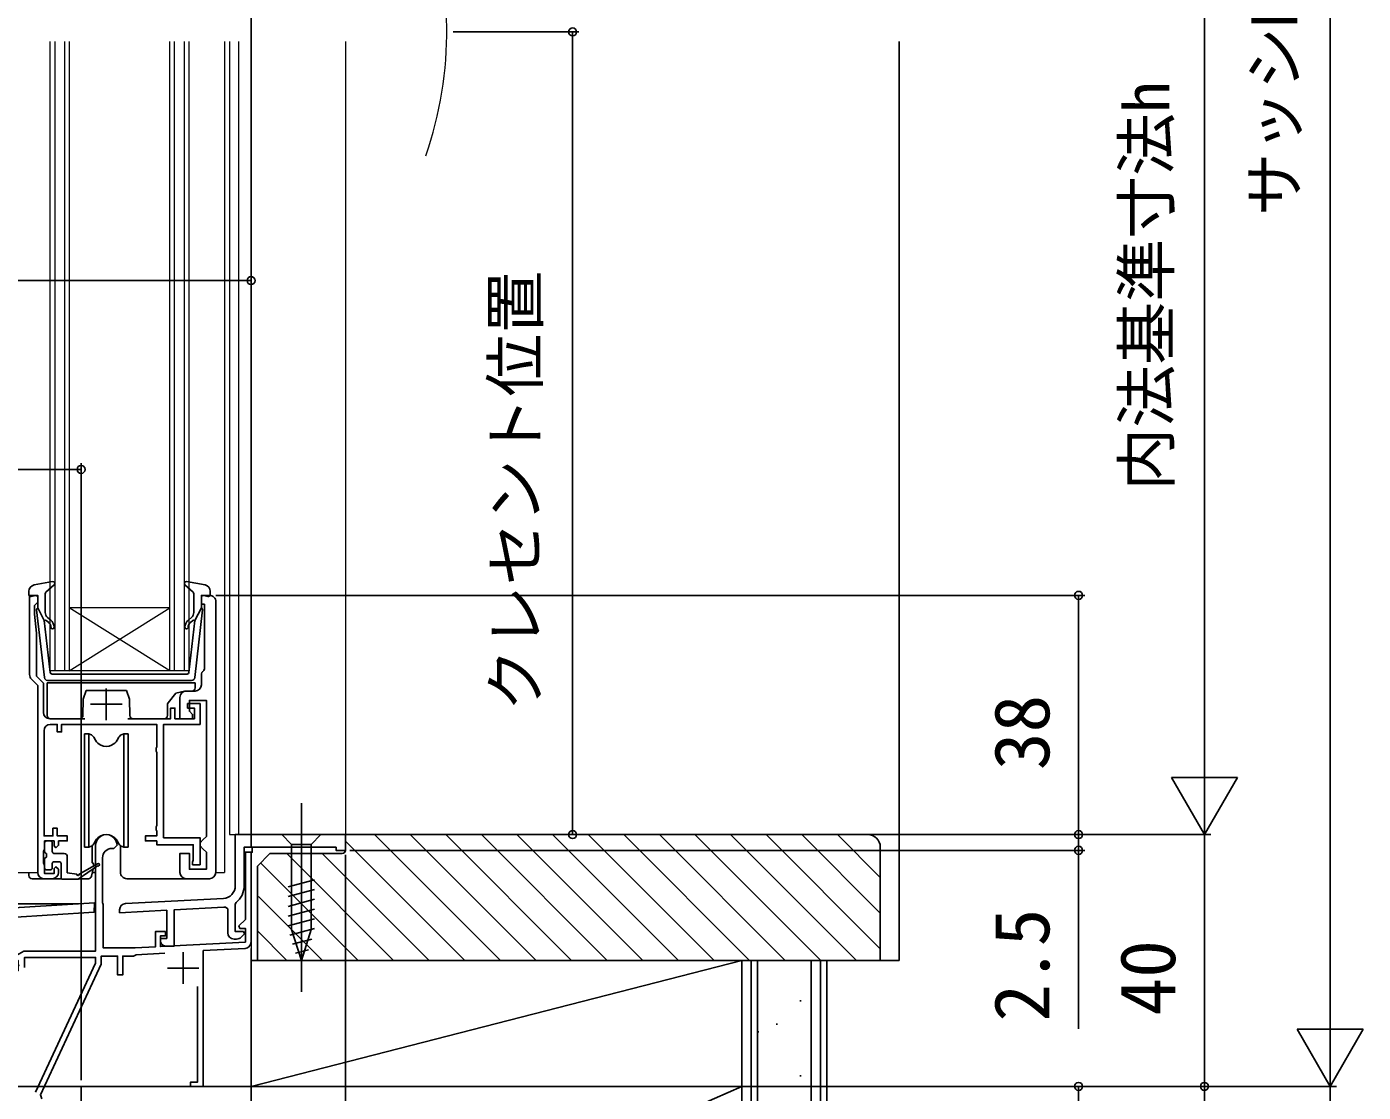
# Model space of a CAD drawing. Units: millimetres, scale not verified. Extents: x -525 to 525, y -782 to 778.
# Drawn here: x -141.4 to 71, y 5.8 to 175 of the extents above; entities that cross this region are included whole.
import ezdxf
from ezdxf.enums import TextEntityAlignment as Align

# ---------------------------------------------------------------- set-up
doc = ezdxf.new("R2010")
doc.units = ezdxf.units.MM
doc.header["$LTSCALE"] = 4
for name, color, linetype in [('0-2_YKK_11', 7, 'Continuous'), ('0-5_YKK_13', 4, 'Continuous'), ('0-7_YKK_D', 6, 'Continuous'), ('0-9_YSS_K', 3, 'Continuous'), ('0-A_YSS_KE', 3, 'Continuous')]:
    doc.layers.add(name, color=color, linetype=linetype)
doc.layers.add('0-4_YKK_12', color=2, linetype='Continuous', lineweight=18)
doc.styles.add('ＭＳ ゴシック', font='')
doc.styles.get('ＭＳ ゴシック').set_extended_font_data('MS Gothic')

msp = doc.modelspace()

# ---------------------------------------------------------------- linework, layer by layer
at = {"layer": '0-2_YKK_11'}
for p, q in [((-111.387, 83.7), (-111.387, 40.7)), ((-113.687, 70.5), (-113.687, 72)), ((-128.787, 69.9), (-128.787, 64.9)), ((-116.087, 69.5), (-114.687, 69.5)), ((-131.287, 67.4), (-126.287, 67.4)), ((-137.787, 65.1), (-132.186, 65.1)), ((-108.287, 38.562), (-108.287, 46.7)), ((-137.387, 39.7), (-138.687, 39.7)), ((-112.387, 39.7), (-116.087, 39.7)), ((-125.739, 35.75), (-110.182, 36.565)), ((-108.077, 30.1), (-108.487, 30.1)), ((-116.587, 28), (-116.587, 23)), ((-119.087, 25.5), (-114.087, 25.5))]:
    msp.add_line(p, q, dxfattribs=at)
for points in [[(-140.987, 72.114), (-140.987, 84.7), (-139.687, 84.7), (-139.687, 83.6), (-139.987, 83.3), (-140.187, 83.1), (-140.187, 81.7), (-139.887, 78.7), (-139.887, 71.873), (-138.787, 70.773), (-138.787, 66.1)], [(-113.303, 72.788), (-113.187, 73.025), (-113.187, 83.3), (-113.687, 83.3), (-113.687, 84.7), (-112.387, 84.7)], [(-139.687, 40.7), (-139.687, 65.1), (-139.687, 70.4), (-140.694, 71.407)], [(-117.087, 40.7), (-117.087, 43.7), (-115.587, 43.7), (-115.587, 41.2), (-112.887, 41.2), (-112.887, 43.9), (-113.387, 44.4), (-113.887, 44.9), (-113.887, 45.4), (-113.387, 45.9), (-112.887, 46.4), (-112.887, 68), (-115.587, 68), (-115.587, 66.3), (-115.087, 65.8), (-115.087, 65.1), (-117.087, 65.1), (-117.087, 68.5)], [(-125.389, 65.1), (-118.587, 65.1), (-118.587, 66.8), (-117.887, 66.8), (-117.887, 65.1), (-114.787, 65.1), (-114.787, 66.8), (-115.887, 66.8), (-115.887, 67.5), (-113.887, 67.5), (-113.887, 64.2), (-119.687, 64.2), (-119.687, 46.2), (-113.887, 46.2), (-113.887, 41.9), (-115.087, 41.9), (-115.087, 42.3), (-115.037, 42.466), (-114.987, 42.632), (-114.987, 45.1), (-120.787, 45.1), (-120.787, 45.7), (-122.587, 45.7), (-122.587, 46.5), (-120.787, 46.5), (-120.787, 47.253), (-120.887, 47.476), (-120.887, 47.924), (-120.787, 48.147), (-120.787, 59.753), (-120.887, 59.976), (-120.887, 60.424), (-120.787, 60.647), (-120.787, 64.2), (-135.887, 64.2), (-135.887, 63), (-136.587, 63), (-136.587, 64.2), (-137.687, 64.2)], [(-138.687, 63.2), (-138.687, 46.5), (-137.287, 46.5), (-137.287, 47.7), (-136.587, 47.7), (-136.587, 46.5), (-134.987, 46.5), (-134.987, 45.7), (-136.387, 45.7), (-136.387, 45), (-136.787, 44.6), (-137.087, 44.9), (-137.087, 45.7), (-138.587, 45.7), (-138.587, 44.5), (-138.687, 44.276), (-138.787, 44.053), (-138.787, 42.147), (-138.687, 41.924), (-138.587, 41.7), (-138.587, 40.5), (-137.087, 40.5), (-137.087, 41.3), (-136.787, 41.6), (-136.387, 41.2), (-136.387, 40.7)], [(-130.487, 45), (-130.487, 28.2), (-141.909, 28.2), (-143.727, 27.15), (-143.607, 26.7), (-142.787, 26.7), (-142.787, 25.112), (-160.187, 24.2), (-170.187, 24.2), (-170.187, 25.9), (-168.987, 25.9), (-168.987, 26.6), (-170.287, 26.6), (-170.287, 29.9), (-170.337, 30.032), (-170.387, 30.165), (-170.387, 43)], [(-127.887, 44.5), (-127.587, 44.5), (-127.087, 45)], [(-108.287, 46.7), (-90.787, 46.7), (-90.787, 44.2), (-92.287, 44.2), (-92.287, 44.7), (-105.587, 44.7), (-105.587, 43.9), (-106.887, 43.9), (-106.887, 38.562)], [(-105.787, 29.612), (-105.787, 43.9), (-106.687, 43.9), (-106.687, 33.224), (-107.724, 32.188), (-107.563, 31.8), (-106.687, 31.8), (-106.687, 29.617), (-120.187, 28.91), (-120.187, 30.6), (-119.387, 30.6), (-119.387, 31.3), (-120.987, 31.3), (-120.987, 28.868), (-124.187, 28.7), (-129.287, 28.7), (-129.287, 35.6), (-129.337, 35.732), (-129.387, 35.865), (-129.387, 43)], [(-167.544, 33.604), (-130.685, 35.858), (-130.725, 34.353), (-143.95, 33.544), (-144.141, 26.262), (-142.866, 26.228), (-142.715, 25.836), (-143.248, 25.331)], [(-120.187, 29.8), (-120.187, 30.2), (-119.187, 30.2), (-119.187, 34.691), (-126.687, 34.298), (-126.687, 34.751)], [(-110.109, 35.167), (-117.987, 34.754), (-117.987, 29), (-119.387, 29)], [(-109.487, 31.1), (-109.487, 34.896), (-109.828, 35.193)], [(-108.174, 35.899), (-108.287, 35.664), (-108.287, 31.3), (-107.011, 31.3), (-106.851, 30.912), (-107.37, 30.393)], [(-139.045, 4.735), (-139.249, 5.38), (-129.587, 26.1), (-129.587, 27.4), (-126.987, 27.4), (-126.987, 24.4), (-126.187, 24.4), (-126.187, 27.4), (-124.487, 27.4), (-124.261, 27.503), (-124.05, 27.606), (-119.511, 27.844)], [(-114.287, 22.578), (-114.287, 7.4), (-115.387, 7.4), (-115.387, 6.7), (-113.387, 6.7), (-113.387, 28.265), (-106.735, 28.613)], [(-141.787, 25.586), (-141.787, 27.2), (-130.487, 27.2), (-130.487, 26.3), (-140.058, 5.774)]]:
    msp.add_lwpolyline(points, dxfattribs=at)
msp.add_lwpolyline([(-105.587, 44.7), (-106.887, 44.7), (-106.887, 43.9), (-105.587, 43.9)], close=True, dxfattribs=at)
for centre, radius, start, end in [((-112.387, 83.7), 1, 359.99998, 90.00002), ((-112.687, 72), 1, 127.97988, 180.00004), ((-139.987, 72.114), 1, 179.99998, 224.99997), ((-114.687, 70.5), 1, 270.00001, 359.99999), ((-116.087, 68.5), 1, 90.00001, 179.99999), ((-137.787, 66.1), 1, 180.00001, 269.99999), ((-137.687, 63.2), 1, 90.00001, 179.99999), ((-128.787, 45), 1.7, 359.99999, 180.00001), ((-127.887, 43), 1.5, 90.00001, 179.99999), ((-138.687, 40.7), 1, 180.00001, 269.99999), ((-137.387, 40.7), 1, 270.00001, 359.99999), ((-116.087, 40.7), 1, 180.00001, 269.99999), ((-112.387, 40.7), 1, 270.00001, 359.99999), ((-110.287, 38.562), 2, 273.00001, 359.99999), ((-110.287, 38.562), 3.4, 308.43466, 0), ((-125.687, 34.751), 1, 93.00003, 180), ((-110.287, 38.562), 3.4, 273, 277.76644), ((-119.387, 29.8), 0.8, 180.00001, 269.99999), ((-108.487, 31.1), 1, 180.00001, 269.99999), ((-108.077, 31.1), 1, 270.00001, 315), ((-106.787, 29.612), 1, 273, 359.99997)]:
    msp.add_arc(centre, radius, start, end, dxfattribs=at)
at = {"layer": '0-4_YKK_12'}
for p, q in [((-136.987, 172.7), (-136.987, 72.7)), ((-135.387, 72.7), (-135.387, 172.7)), ((-117.987, 172.7), (-117.987, 72.7)), ((-116.387, 72.7), (-116.387, 172.7)), ((-109.987, 172.7), (-109.987, 40.7)), ((-109.187, 172.7), (-109.187, 46.7)), ((-107.787, 172.7), (-107.787, 46.7)), ((-90.787, 172.7), (-90.787, 46.7)), ((-118.687, 82.7), (-134.687, 82.7)), ((-118.687, 72.7), (-134.687, 82.7)), ((-134.687, 72.7), (-118.687, 82.7)), ((-118.687, 72.7), (-134.687, 72.7)), ((-109.187, 46.7), (-90.787, 46.7)), ((-146.087, 40.704), (-139.687, 40.704)), ((-111.387, 40.7), (-109.987, 40.7)), ((-105.787, 29.612), (-105.787, 6.7)), ((-105.787, 6.7), (-132.787, 6.7))]:
    msp.add_line(p, q, dxfattribs=at)
for points in [[(-134.687, 172.7), (-134.687, 72.7), (-137.687, 72.7), (-137.687, 172.7)], [(-115.687, 172.7), (-115.687, 72.7), (-118.687, 72.7), (-118.687, 172.7)], [(-134.787, -21.3), (-132.787, -21.3), (-132.787, 6.7)]]:
    msp.add_lwpolyline(points, dxfattribs=at)
msp.add_arc((-134.69, 174.2), 60.002, 340.85948, 20.55554, dxfattribs=at)
at = {"layer": '0-5_YKK_13'}
for p, q in [((-141.087, 85.365), (-141.087, 84.797)), ((-140.27, 86.348), (-137.342, 86.892)), ((-138.487, 81.963), (-138.487, 84.964)), ((-138.389, 85.186), (-137.085, 86.375)), ((-114.985, 85.186), (-116.289, 86.375)), ((-113.105, 86.348), (-116.032, 86.892)), ((-114.887, 81.963), (-114.887, 84.964)), ((-112.287, 85.365), (-112.287, 84.797)), ((-140.068, 84.686), (-140.707, 84.508)), ((-139.687, 82.697), (-139.687, 84.397)), ((-113.687, 82.697), (-113.687, 84.397)), ((-113.307, 84.686), (-112.668, 84.508)), ((-138.639, 71.639), (-139.885, 82.379)), ((-139.687, 82.697), (-138.674, 80.697)), ((-137.623, 80.772), (-138.13, 81.197)), ((-115.751, 80.772), (-115.244, 81.197)), ((-114.736, 71.639), (-113.489, 82.379)), ((-113.687, 82.697), (-114.701, 80.697)), ((-137.718, 72.462), (-138.674, 80.697)), ((-138.328, 80.71), (-137.944, 80.389)), ((-115.656, 72.462), (-114.701, 80.697)), ((-115.047, 80.71), (-115.43, 80.389)), ((-138.185, 70.8), (-138.185, 65.6)), ((-114.685, 70.8), (-138.185, 70.8)), ((-115.232, 71.197), (-138.142, 71.197)), ((-137.42, 72.197), (-126.687, 72.197)), ((-115.954, 72.197), (-126.687, 72.197)), ((-114.685, 70), (-114.685, 70.8)), ((-132.507, 65.596), (-132.485, 68.2)), ((-132.485, 68.2), (-131.985, 69.6)), ((-125.585, 69.6), (-131.985, 69.6)), ((-125.585, 69.6), (-125.085, 68.2)), ((-125.085, 68.2), (-125.062, 65.596)), ((-118.975, 67.637), (-117.748, 69.171)), ((-117.748, 69.171), (-116.385, 69.5)), ((-116.385, 69.5), (-115.185, 69.5)), ((-119.085, 65.6), (-119.085, 67.325)), ((-137.685, 65.1), (-133.007, 65.1)), ((-124.562, 65.1), (-119.585, 65.1)), ((-132.242, 44.7), (-132.242, 62.7)), ((-131.592, 62.7), (-131.592, 44.7)), ((-130.789, 62.159), (-130.524, 61.7)), ((-127.06, 61.7), (-126.795, 62.159)), ((-125.992, 44.7), (-125.992, 62.7)), ((-97.787, 51.7), (-97.787, 21.7)), ((-138.587, 45.4), (-138.587, 44)), ((-137.687, 45.7), (-138.287, 45.7)), ((-137.387, 45.4), (-137.387, 44)), ((-131.592, 44.7), (-132.242, 44.7)), ((-131.313, 44.802), (-131.592, 44.7)), ((-131.037, 42.225), (-131.033, 44.958)), ((-130.524, 45.7), (-130.789, 45.241)), ((-126.795, 45.241), (-127.06, 45.7)), ((-126.534, 40.7), (-126.533, 44.944)), ((-94.687, 46.7), (-100.887, 46.7)), ((-100.887, 46.7), (-99.337, 45.15)), ((-99.337, 45.15), (-99.337, 31.616)), ((-96.237, 45.15), (-99.337, 45.15)), ((-94.687, 46.7), (-96.237, 45.15)), ((-96.237, 31.616), (-96.237, 45.15)), ((-138.587, 42.8), (-138.587, 41.4)), ((-138.287, 43.1), (-138.287, 43.7)), ((-137.087, 43.7), (-135.487, 43.7)), ((-134.987, 43.2), (-134.987, 40.603)), ((-141.088, 40.7), (-141.088, 40.2)), ((-138.287, 41.1), (-137.687, 41.1)), ((-137.387, 42.1), (-137.387, 41.4)), ((-137.087, 42.4), (-136.287, 42.4)), ((-135.987, 39.903), (-135.987, 42.1)), ((-133.488, 40.403), (-134.987, 40.603)), ((-130.189, 41.73), (-133.288, 39.603)), ((-133.088, 40.403), (-130.189, 42.076)), ((-130.863, 41.267), (-131.159, 40.079)), ((-131.003, 40.704), (-130.487, 40.704)), ((-130.834, 42.029), (-130.828, 41.707)), ((-140.588, 39.7), (-135.908, 39.7)), ((-135.687, 39.603), (-133.288, 39.603)), ((-133.147, 39.7), (-131.627, 39.7)), ((-125.534, 39.699), (-116.087, 39.7)), ((-99.887, 38.406), (-95.687, 39.531)), ((-99.887, 36.853), (-95.687, 37.979)), ((-99.887, 35.3), (-95.687, 36.426)), ((-168.585, 35.704), (-133.213, 35.704)), ((-99.887, 33.747), (-95.687, 34.873)), ((-99.887, 32.194), (-95.687, 33.32)), ((-99.628, 30.711), (-95.687, 31.767)), ((-97.787, 26.7), (-99.337, 31.616)), ((-99.177, 29.279), (-96.141, 30.092)), ((-97.787, 26.7), (-96.237, 31.616)), ((-98.726, 27.847), (-96.676, 28.396))]:
    msp.add_line(p, q, dxfattribs=at)
for points in [[(-132.242, 62.7), (-131.592, 62.7), (-131.313, 62.598)], [(-126.271, 62.598), (-125.992, 62.7), (-125.342, 62.7), (-125.342, 44.7)], [(-125.342, 44.7), (-125.992, 44.7), (-126.271, 44.802)]]:
    msp.add_lwpolyline(points, dxfattribs=at)
for centre, radius, start, end in [((-140.087, 85.365), 1, 100.51214, 180), ((-138.187, 84.964), 0.3, 132.35531, 180), ((-137.287, 86.597), 0.3, 312.35531, 100.51214), ((-116.087, 86.597), 0.3, 79.48786, 227.64469), ((-115.187, 84.964), 0.3, 0, 47.64469), ((-113.287, 85.365), 1, 0, 79.48786), ((-140.787, 84.797), 0.3, 180, 285.56536), ((-139.987, 84.397), 0.3, 0, 105.56536), ((-113.387, 84.397), 0.3, 74.43464, 180), ((-112.587, 84.797), 0.3, 254.43464, 0), ((-139.587, 82.414), 0.3, 109.47122, 186.62089), ((-138.456, 80.557), 0.2, 49.99999, 186.62089), ((-137.487, 81.963), 1, 180, 229.99999), ((-138.587, 79.623), 1.5, 0, 49.99999), ((-114.787, 79.623), 1.5, 130.00001, 180), ((-115.887, 81.963), 1, 310.00001, 0), ((-114.918, 80.557), 0.2, 353.37911, 130.00001), ((-113.787, 82.414), 0.3, 353.37911, 70.52878), ((-138.587, 79.623), 1, 0, 49.99999), ((-137.337, 79.623), 0.25, 180, 0), ((-116.037, 79.623), 0.25, 180, 0), ((-114.787, 79.623), 1, 130.00001, 180), ((-137.42, 72.497), 0.3, 186.62089, 270), ((-115.954, 72.497), 0.3, 270, 353.37911), ((-138.142, 71.697), 0.5, 186.62089, 270), ((-115.232, 71.697), 0.5, 270, 353.37911), ((-115.185, 70), 0.5, 270, 0), ((-118.585, 67.325), 0.5, 141.34019, 180), ((-137.685, 65.6), 0.5, 180, 270), ((-133.007, 65.6), 0.5, 270, 359.5), ((-124.562, 65.6), 0.5, 180.5, 270), ((-119.585, 65.6), 0.5, 270, 0), ((-131.655, 61.659), 1, 30, 70), ((-128.792, 62.7), 2, 210, 244.84934), ((-128.792, 62.7), 2, 295.15066, 330), ((-125.929, 61.659), 1, 110, 150), ((-128.792, 62.7), 2, 244.84934, 295.15066), ((-138.287, 45.4), 0.3, 90, 180), ((-137.687, 45.4), 0.3, 0, 90), ((-131.655, 45.741), 1, 290, 330), ((-128.792, 44.7), 2, 115.15066, 150), ((-128.792, 44.7), 2, 64.84934, 115.15066), ((-128.792, 44.7), 2, 30, 64.84934), ((-125.929, 45.741), 1, 210, 250), ((-138.287, 44), 0.3, 180, 270), ((-138.287, 42.8), 0.3, 90, 180), ((-137.087, 44), 0.3, 180, 270), ((-135.487, 43.2), 0.5, 0, 90), ((-138.287, 41.4), 0.3, 180, 270), ((-137.687, 41.4), 0.3, 270, 0), ((-137.087, 42.1), 0.3, 90, 180), ((-136.287, 42.1), 0.3, 0, 90), ((-133.288, 40.403), 0.2, 180, 0), ((-131.033, 42.025), 0.2, 1, 91), ((-130.089, 41.903), 0.2, 239.98594, 119.98594), ((-125.534, 40.699), 1, 179.99729, 269.99729), ((-140.588, 40.2), 0.5, 179.99729, 269.99729), ((-135.687, 39.903), 0.3, 180, 270), ((-131.644, 40.199), 0.5, 272, 346.03173)]:
    msp.add_arc(centre, radius, start, end, dxfattribs=at)
at = {"layer": '0-7_YKK_D'}
for p, q in [((65.713, 17.2), (65.713, 320.2)), ((45.713, 290.2), (45.713, 57.2)), ((-105.787, 44.6), (-105.787, 235.2)), ((-73.687, 174.2), (-53.687, 174.2)), ((-54.687, 174.2), (-54.687, 46.7)), ((-191.787, 134.7), (-105.787, 134.7)), ((-105.787, 44.6), (-105.787, 135.7)), ((-132.787, 7.7), (-132.787, 105.7)), ((-111.387, 84.7), (26.713, 84.7)), ((25.713, 84.7), (25.713, 46.7)), ((45.713, 46.7), (45.713, 64.887)), ((45.713, 46.7), (40.463, 55.793)), ((50.963, 55.793), (40.463, 55.793)), ((45.713, 46.7), (50.963, 55.793)), ((25.713, 46.7), (25.713, 49.25)), ((-90.425, 46.7), (46.713, 46.7)), ((-90.425, 46.7), (26.713, 46.7)), ((-90.425, 46.7), (46.713, 46.7)), ((-90.425, 46.7), (26.713, 46.7)), ((-90.425, 46.7), (-53.687, 46.7)), ((25.713, 46.7), (25.713, 44.2)), ((45.713, 6.7), (45.713, 46.7)), ((-90.787, 43.5), (-90.787, -127.297)), ((-90.087, 44.2), (26.713, 44.2)), ((25.713, 44.2), (25.713, 15.873)), ((-105.787, 28.612), (-105.787, -127.297)), ((-105.787, 28.612), (-105.787, -127.297)), ((65.713, 6.7), (65.713, 24.887)), ((65.713, 6.7), (60.463, 15.793)), ((70.963, 15.793), (60.463, 15.793)), ((65.713, 6.7), (70.963, 15.793)), ((-116.087, 6.7), (-344.789, 6.7)), ((-112.687, 6.7), (26.713, 6.7)), ((-112.687, 6.7), (46.713, 6.7)), ((-112.687, 6.7), (66.713, 6.7)), ((-112.687, 6.7), (66.713, 6.7)), ((-112.687, 6.7), (46.713, 6.7)), ((25.713, 6.7), (25.713, -21.3)), ((45.713, 6.7), (45.713, -42.797)), ((65.713, 6.7), (65.713, -86.297))]:
    msp.add_line(p, q, dxfattribs=at)
msp.add_lwpolyline([(-132.787, 104.7), (-201.387, 104.7), (-362.574, 104.7)], dxfattribs=at)
for centre in [(-54.687, 174.2), (-105.787, 134.7), (-132.787, 104.7), (25.713, 84.7), (-54.687, 46.7), (25.713, 46.7), (25.713, 46.7), (25.713, 44.2), (25.713, 6.7), (45.713, 6.7), (45.713, 6.7)]:
    msp.add_circle(centre, 0.637, dxfattribs=at)
at = {"layer": '0-9_YSS_K'}
for p, q in [((-2.787, 172.7), (-2.787, 26.7)), ((-90.787, 45.676), (-71.812, 26.7)), ((-86.155, 46.7), (-66.155, 26.7)), ((-80.498, 46.7), (-60.498, 26.7)), ((-74.841, 46.7), (-54.841, 26.7)), ((-69.184, 46.7), (-49.184, 26.7)), ((-63.527, 46.7), (-43.527, 26.7)), ((-57.87, 46.7), (-37.87, 26.7)), ((-52.214, 46.7), (-32.214, 26.7)), ((-46.557, 46.7), (-26.557, 26.7)), ((-40.9, 46.7), (-20.9, 26.7)), ((-35.243, 46.7), (-15.243, 26.7)), ((-29.586, 46.7), (-9.586, 26.7)), ((-23.929, 46.7), (-5.787, 28.558)), ((-18.272, 46.7), (-5.787, 34.215)), ((-12.616, 46.7), (-5.787, 39.872)), ((-100.125, 43.7), (-83.125, 26.7)), ((-94.468, 43.7), (-77.468, 26.7)), ((-104.285, 42.203), (-88.782, 26.7)), ((-104.613, 36.874), (-94.439, 26.7)), ((-104.787, 31.391), (-100.096, 26.7)), ((-27.787, 26.7), (-105.787, 26.7)), ((-27.787, 26.7), (-27.787, 6.7)), ((-26.287, 26.7), (-26.287, -139.789)), ((-16.787, 26.7), (-16.787, -139.789)), ((-14.287, -139.789), (-14.287, 26.7)), ((-5.787, 26.7), (-2.787, 26.7)), ((-18.588, 20.321), (-18.388, 20.321)), ((-25.302, 15.37), (-25.102, 15.37)), ((-22.318, 16.591), (-22.118, 16.591)), ((-132.787, -39.3), (-27.787, 6.7)), ((-105.787, 6.7), (-27.787, 6.7)), ((-18.588, 8.386), (-18.388, 8.386))]:
    msp.add_line(p, q, dxfattribs=at)
msp.add_lwpolyline([(-105.787, 26.7), (-105.787, 6.7), (-27.787, 26.7)], dxfattribs=at)
at = {"layer": '0-A_YSS_KE'}
for p, q in [((-7.787, 46.7), (-90.787, 46.7)), ((-90.787, 46.7), (-90.787, 44.2)), ((-5.787, 26.7), (-5.787, 44.7)), ((-102.787, 43.7), (-104.787, 41.7)), ((-91.287, 43.7), (-102.787, 43.7)), ((-104.787, 41.7), (-104.787, 26.7)), ((-104.787, 26.7), (-5.787, 26.7)), ((-27.787, -139.789), (-27.787, 26.7)), ((-15.287, 26.7), (-27.787, 26.7)), ((-25.287, 26.7), (-25.287, -139.789)), ((-15.287, -139.789), (-15.287, 26.7))]:
    msp.add_line(p, q, dxfattribs=at)
msp.add_lwpolyline([(-27.787, -39.3), (-27.787, 6.7), (-132.787, 6.7), (-132.787, -39.3)], close=True, dxfattribs=at)
for centre, radius, start, end in [((-7.787, 44.7), 2, 0, 90), ((-91.287, 44.2), 0.5, 270, 0)]:
    msp.add_arc(centre, radius, start, end, dxfattribs=at)

# ---------------------------------------------------------------- texts
at = {"layer": '0-7_YKK_D', "style": 'ＭＳ ゴシック'}
for s, height, p in [('サッシH', 7.331, (62.69, 144.978)), ('内法基準寸法h', 7.331, (42.349, 101.325)), ('クレセント位置', 7.331, (-57.937, 66.274)), ('38', 8.798, (23.713, 56.939)), ('2.5', 8.798, (23.713, 16.986)), ('40', 8.798, (43.713, 17.973))]:
    msp.add_text(s, height=height, rotation=90, dxfattribs=at).set_placement(p, align=Align.BOTTOM_LEFT)

doc.saveas('drawing.dxf')
